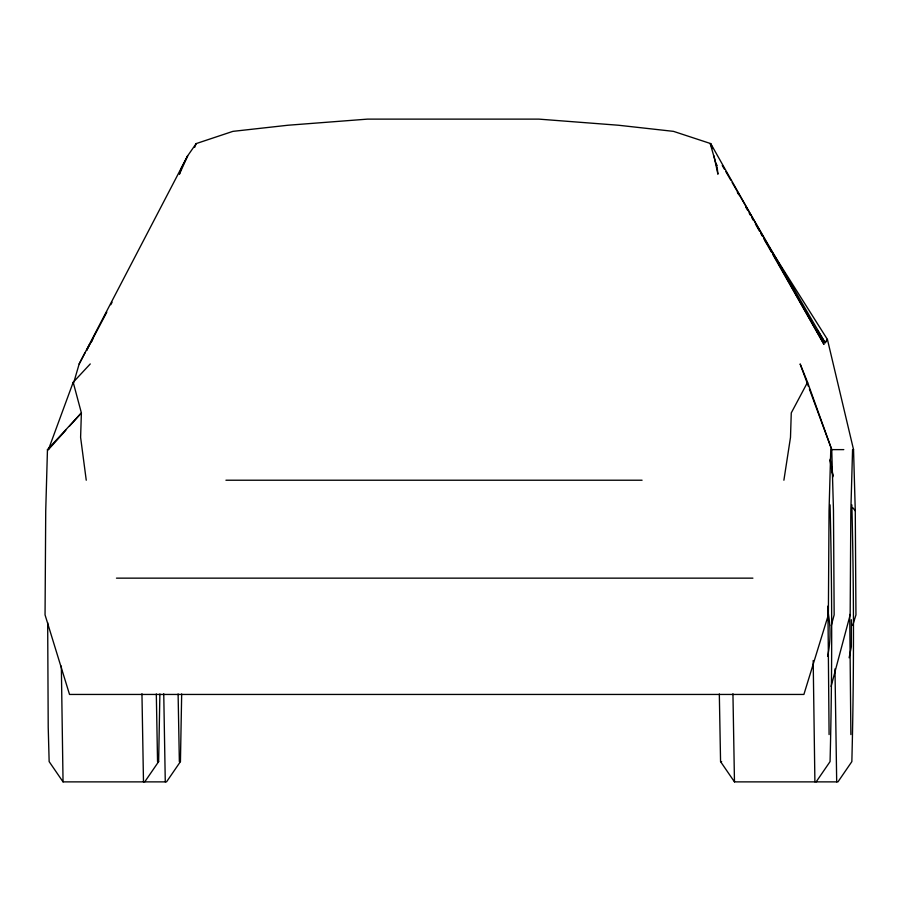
<?xml version="1.0" encoding="UTF-8"?>
<svg xmlns="http://www.w3.org/2000/svg" width="901" height="901" viewBox="0 0 901 901"><rect width="100%" height="100%" fill="white"/><g stroke="black" fill="none" stroke-linecap="round" stroke-linejoin="round"><path stroke-width="1.35" d="M159.882 693.961L158.644 761.615L144.734 781.877M181.675 693.961L180.437 761.615L166.527 781.877L63.047 781.877L49.15 761.615L48.215 727.208L47.674 622.704M90.258 363.936L73.195 382.294L81.383 412.906L47.46 449.622L45.726 510.833L45.05 614.876L69.523 694.446L803.895 694.446L828.368 614.876L829.044 510.833L830.778 449.622L843.798 449.622M783.893 480.222L790.492 437.379L791.269 412.906L807.555 382.294L800.133 363.936L808.4 386.349M827.614 656.401C830.823 641.287 830.823 625.181 827.614 610.067M849.125 657.786L851.366 646.749L851.366 619.719M831.274 625.677L834.157 614.876L833.481 510.833L831.747 449.622L807.555 382.294M831.082 686.427L850.161 614.876L850.837 510.833L852.571 449.622L853.54 449.622L855.274 510.833L855.95 614.876L852.684 625.485M73.713 382.677L79.175 363.936L84.987 352.843M90.776 342.74L93.197 338.292M47.46 449.622L48.429 449.622L73.195 382.294M86.541 350.478L89.638 344.373M79.175 363.936L187.645 155.839L196.17 143.597L232.897 131.366L287.971 125.239L367.529 119.123L538.877 119.123L618.435 125.239L673.509 131.366L710.709 143.597L823.998 344.373L772.72 254.352M86.586 350.455L106.814 312.151M110.778 304.718L112.096 302.24M194.684 147.314L196.17 143.597M816.148 781.877L830.058 761.615C832.22 676.054 832.22 590.425 830.058 504.864M91.035 341.918L92.386 340.274M48.429 449.622L65.818 430.239M69.478 426.162L81.383 412.906L80.606 437.379L86.248 480.222M225.937 480.222L642.075 480.222M116.466 578.149L752.909 578.149M158.644 761.615L157.551 761.615L156.312 693.961M180.437 761.615L179.355 761.615L178.105 693.961M719.325 693.961L720.563 761.615L721.645 761.615M720.563 761.615L734.473 781.877L837.953 781.877L851.85 761.615C854.013 676.054 854.013 590.425 851.85 504.864M852.706 507.635L855.274 510.833M765.309 241.13L766.807 243.507M769.049 247.054L827.422 339.452L853.54 449.622M715.619 163.036L717.083 165.424M817.106 329.552L825.136 342.74L827.422 339.452L825.136 342.74L732.141 182.498M722.275 165.502L724.393 169.14M725.801 171.573L730.734 180.076M737.378 192.307L738.764 194.74M745.69 206.903L747.774 210.552M749.159 212.985L750.544 215.418M751.93 217.851L753.315 220.283M755.398 223.932L759.554 231.23M760.94 233.663L762.325 236.096M763.71 238.528L771.335 251.92M712.545 148.496L710.225 143.597L717.241 168.082L717.928 174.208L713.93 155.839M710.709 143.597L712.635 148.496M809.38 388.984L831.747 449.622M829.99 460.242L832.997 476.73M830.181 459.15L832.918 475.469M850.882 734.585L849.711 614.437M836.691 781.877L834.979 668.869M829.089 734.585L827.918 606.08M814.898 781.877L813.186 660.489M734.473 781.877L732.941 693.759M165.277 781.877L163.745 693.759M143.484 781.877L141.953 693.759M63.047 781.877L61.336 666.076M181.439 168.082L179.4 174.208L187.645 155.839L181.439 168.082"/></g></svg>
